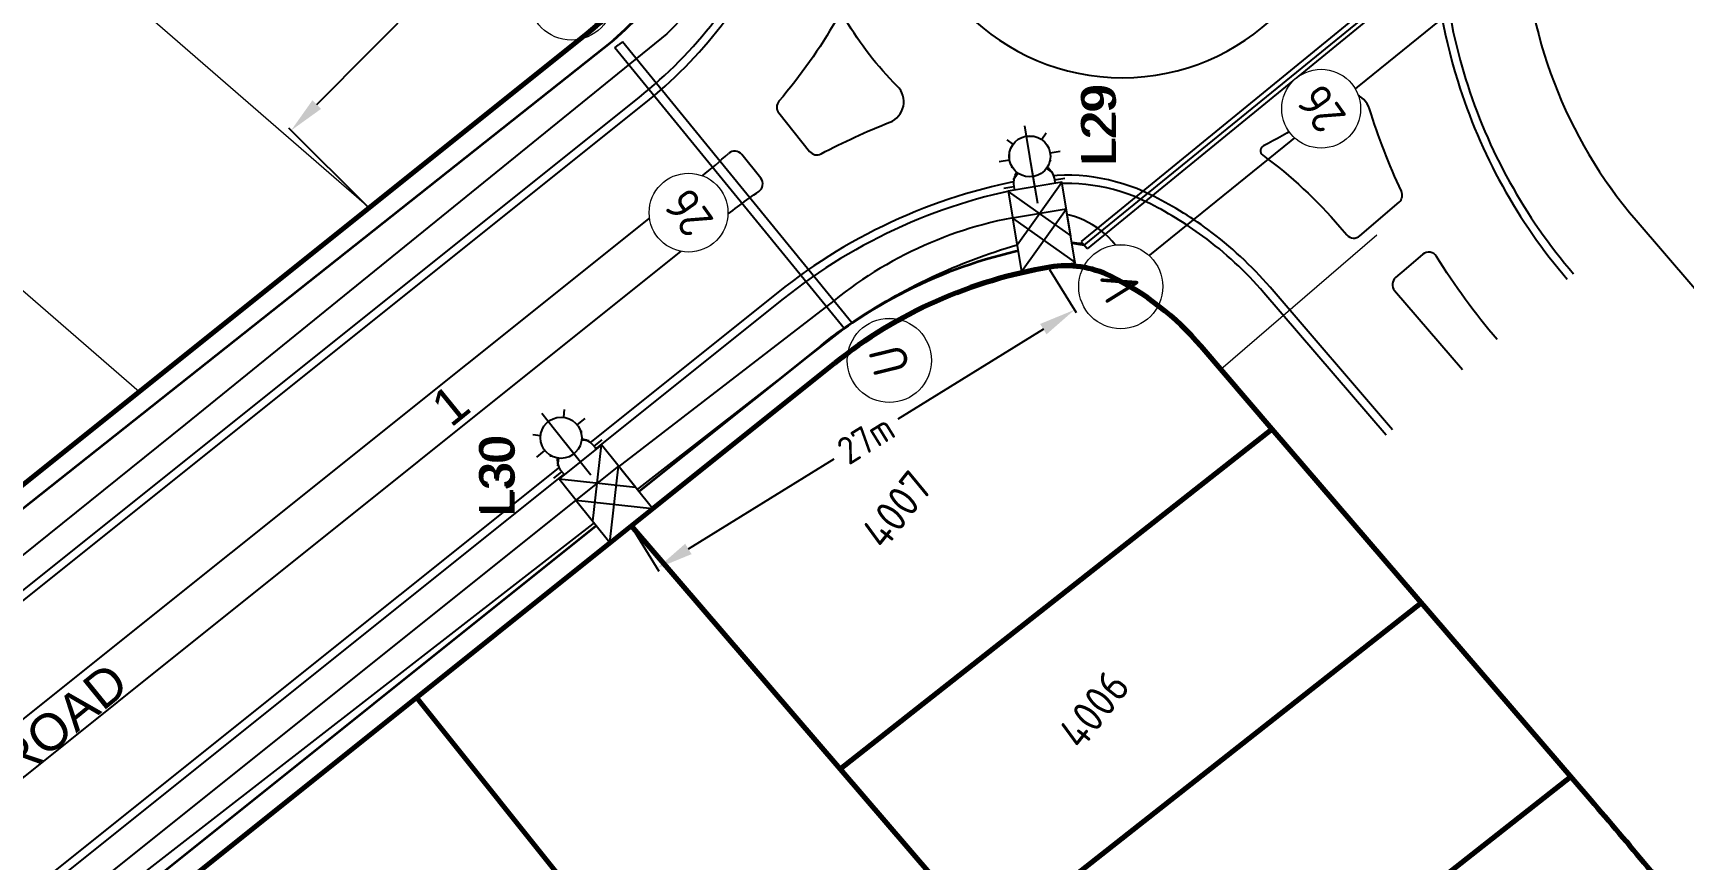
# Model space of a CAD drawing. Extents: x 294483 to 298631, y 6233899 to 6239242.
# Drawn here: x 296481 to 296571.1, y 6237020.1 to 6237065.2 of the extents above; entities that cross this region are included whole.
import ezdxf
from ezdxf.enums import TextEntityAlignment as Align

# ---------------------------------------------------------------- set-up
doc = ezdxf.new("R2010")
doc.units = 0
doc.header["$PDSIZE"] = -5
for name, color, linetype in [('_User Duct ID', 3, 'Continuous'), ('_USER_SITEPLAN', 7, 'Continuous'), ('_User_SLCP', 6, 'Continuous'), ('Duct_SP_NEW', 2, 'Continuous'), ('Equip_SP_SL_NEW', 2, 'Continuous'), ('Mains_HV_NEW_U72', 2, 'Continuous'), ('Mains_SL_NEW_C57', 2, 'Continuous'), ('Notes', 7, 'Continuous'), ('Notes_SP_NEW', 2, 'Continuous'), ('SupportsOH_SP_TR_HV_LV_SL_EXT', 7, 'Continuous'), ('SupportsUG_SP_LV_SL_NEW', 2, 'Continuous'), ('Trench_SP_NEW', 2, 'Continuous')]:
    doc.layers.add(name, color=color, linetype=linetype)
doc.layers.add('Cadastre Land Parcels_SP_EXT', color=9, linetype='Continuous', lineweight=5)
doc.styles.add('CDD_AN-ISOCP', font='isocp.shx')
doc.styles.add('iecARIAL', font='arial.ttf', dxfattribs={"height": 2})
doc.styles.add('ieISOCP', font='isocp.shx')
doc.styles.add('POLE_LABEL', font='arial.ttf')
doc.styles.add('SL_LABEL', font='arial.ttf')
doc.styles.get("Standard").update_dxf_attribs({"font": 'isocp.shx'})
doc.styles.add('XR-NA50613004-000-LOT_LAYOUT$0$CDD_AN-ISOCP', font='isocp.shx')
doc.linetypes.add('Cable 5', pattern='A,10,-1,["o",Standard,S=2,R=0,X=-1,Y=-0.7],-1e-05,["o",Standard,S=2,R=0,X=-0.2,Y=-0.7],-1.2', length=12.20001)
doc.linetypes.add('Cable New UG', pattern='A,7,-0.25,["x",Standard,S=2,R=0,X=0.2,Y=-0.8],-2.1', length=9.35)
doc.linetypes.add('IE Trench HV', pattern='A,7,-0.2,["/",Standard,S=3,R=0,X=0.6,Y=-1.4],-2.5', length=9.7)
doc.dimstyles.get("Standard").update_dxf_attribs({"dimtxt": 0.18, "dimasz": 0.18, "dimexe": 0.18, "dimexo": 0.0625, "dimgap": 0.09, "dimtad": 0, "dimtih": 1, "dimtoh": 1, "dimdec": 4, "dimzin": 0, "dimdsep": 46, "dimtxsty": 'Standard', "dimcen": 0.09, "dimadec": 0, "dimazin": 0, "dimtfac": 1, "dimtdec": 4, "dimtofl": 0, "dimtmove": 0, "dimatfit": 3, "dimfxl": 1, "dimtolj": 1, "dimtzin": 0, "dimarcsym": 0})

# ---------------------------------------------------------------- blocks, each defined once
blk = doc.blocks.new('DUCT_INDICATOR')
at = {"color": 7, "lineweight": 9}
blk.add_attdef('CODE', text='', height=1.8, dxfattribs=at).set_placement((-4.4, 4.91), align=Align.MIDDLE_CENTER)
at = {"color": 7, "linetype": 'Continuous'}
blk.add_wipeout([(0, 2.87), (-0.98, 2.7), (-1.6, 2.39), (-2.18, 1.88), (-2.67, 1.06), (-2.87, 0), (-2.74, -0.87), (-2.4, -1.58), (-1.97, -2.09), (-1.13, -2.64), (-0.48, -2.83), (0.75, -2.78), (1.67, -2.34), (2.39, -1.59), (2.69, -1), (2.84, -0.42), (2.87, 0), (2.82, 0.56), (2.68, 1.05), (2.49, 1.44), (2.19, 1.86), (1.81, 2.23), (1.32, 2.55), (0.85, 2.75)], dxfattribs=at)
at = {"color": 7, "lineweight": 18}
blk.add_circle((0, 0), 2.87, dxfattribs=at)
at = {"color": 7, "lineweight": 9, "flags": 1}
blk.add_attdef('Z', (0, 0), '', height=0.2, dxfattribs=at)
blk = doc.blocks.new('*U15')
blk.add_line((0, 0), (0, 0))
for tag, p, flags in [('Z', (0, 0), 1), ('OPERATED_BY', (0, -9.61), 9)]:
    blk.add_attdef(tag, p, '', height=0.2, dxfattribs=dict(flags=flags))
at = {"style": 'SL_LABEL', "flags": 9}
blk.add_attdef('STREET_CODE', text='', height=0.2, dxfattribs=at).set_placement((0, -0.2), align=Align.MIDDLE_LEFT)
for tag, height, flags, p in [('CONSTRUCTED_VOLTAGE', 0.2, 9, (0, -0.4)), ('CONTROL_TYPE', 0.2, 9, (0, -0.6)), ('LANTERN_PURPOSE', 0.2, 9, (0, -0.8)), ('LANTERN_TYPE', 0.2, 9, (0, -1)), ('NO_PHASES', 0.2, 9, (0, -1.2)), ('STATE', 0.2, 9, (0, -2)), ('OPERATING_VOLTAGE', 0.2, 9, (0, -1.4)), ('ORIENTATION', 0.2, 9, (0, -1.6)), ('OWNED_BY', 0.2, 9, (0, -1.8)), ('USAGE', 0.2, 9, (0, -2.2)), ('CEXIST', 0.2, 9, (0, -2.4)), ('LNUMBER', 2.5, 8, (1.2, -2.8)), ('CNEW', 0.2, 9, (0, -2.6)), ('CNUMBER', 0.2, 9, (0, -2.8)), ('CREMOVE', 0.2, 9, (0, -3)), ('CREPLACE', 0.2, 9, (0, -3.2)), ('LKINGHEIGHT', 0.2, 9, (0, -3.4)), ('LBRACKET', 0.2, 9, (0, -3.6)), ('LBRACKETVOCAB', 0.2, 9, (0, -3.8)), ('LCATEGORY', 0.2, 9, (0, -4)), ('LCHARGE1', 0.2, 9, (0, -4.2)), ('LCHARGE1PERCENT', 0.2, 9, (0, -4.4)), ('LCHARGE2', 0.2, 9, (0, -4.6)), ('LCHARGE2PERCENT', 0.2, 9, (0, -4.8)), ('LCHARGE3', 0.2, 9, (0, -5)), ('LCHARGE3PERCENT', 0.2, 9, (0, -5.2)), ('LEXIST', 0.2, 9, (0, -5.4)), ('LLAMP', 0.2, 9, (0, -5.6)), ('LLAMPVOCAB', 0.2, 9, (0, -5.8)), ('LMAST', 0.2, 9, (0, -6)), ('LMASTVOCAB', 0.2, 9, (0, -6.2)), ('LNEW', 0.2, 9, (0, -6.4)), ('LANTNUMBER', 0.2, 9, (0, -6.6)), ('LOUTREACH', 0.2, 9, (0, -7)), ('LOUTREACHVOCAB', 0.2, 9, (0, -7.2)), ('LRATECODE', 0.2, 9, (0, -7.4)), ('LREMOVE', 0.2, 9, (0, -7.6)), ('LREPLACE', 0.2, 9, (0, -7.8)), ('LTYPE', 0.2, 9, (0, -8)), ('LTYPEVOCAB', 0.2, 9, (0, -8.2)), ('LEGEND', 0.2, 9, (0, -8.4)), ('SUBURB', 0.2, 9, (0, -8.6)), ('STREETNAME', 0.2, 9, (0, -8.8)), ('LOCATION', 0.2, 9, (0, -9)), ('NOTES', 0.2, 9, (0, -9.2)), ('MAINTAINED_BY', 0.2, 9, (0, -9.86))]:
    blk.add_attdef(tag, text='', height=height, dxfattribs=dict(flags=flags)).set_placement(p, align=Align.MIDDLE_LEFT)
at = {"color": 82, "lineweight": 25, "true_color": 0x23df20}
blk.add_wipeout([(0, 5.72), (-0.43, 5.65), (-0.86, 5.45), (-1.18, 5.14), (-1.35, 4.86), (-1.5, 4.22), (-1.33, 3.53), (-1.06, 3.16), (-0.61, 2.85), (0, 2.72), (0.67, 2.87), (1.06, 3.16), (1.35, 3.57), (1.5, 4.22), (1.39, 4.77), (1.06, 5.28), (0.64, 5.58)], dxfattribs=at)
for p, q in [((0, 5.72), (0, 6.47)), ((-1.46, 5.68), (-1.06, 5.28)), ((1.46, 5.68), (1.06, 5.28)), ((-2.25, 4.22), (-1.5, 4.22)), ((1.5, 4.22), (2.25, 4.22)), ((-1.46, 2.76), (-1.06, 3.16)), ((0, 0), (0, 2.72)), ((1.46, 2.76), (1.06, 3.16))]:
    blk.add_line(p, q)
blk.add_circle((0, 4.22), 1.5)
blk = doc.blocks.new('COLUMN_NEW')
for tag, height, flags, p in [('ASSET_NUM', 2.5, 8, (2, 2)), ('Z', 0.2, 1, (1.5, -2.8)), ('LOCATION', 0.2, 9, (1.5, -2.2)), ('NOTES', 0.2, 9, (1.5, -2.4)), ('LABEL_ALIGNMENT', 0.2, 9, (1.5, -2.6))]:
    blk.add_attdef(tag, text='', height=height, dxfattribs=dict(flags=flags)).set_placement(p, align=Align.MIDDLE_LEFT)
blk.add_wipeout([(-1.485, -1.485), (1.485, -1.485), (1.485, 1.485), (-1.485, 1.485)])
at = {"lineweight": -3}
blk.add_lwpolyline([(-1.485, -1.485), (1.485, -1.485), (1.485, 1.485), (-1.485, 1.485)], close=True, dxfattribs=at)
at = {"style": 'POLE_LABEL', "flags": 9}
blk.add_attdef('STRUCTURE_PLANT_NUMBER', text='', height=0.2, dxfattribs=at).set_placement((1.5, 0.242), align=Align.MIDDLE_LEFT)
at = {"flags": 9}
for tag, p in [('STREET_CODE', (1.5, 0)), ('STATE', (1.5, -1)), ('COLUMN_TYPE', (1.5, -0.2)), ('OWNED_BY', (1.5, -0.4)), ('OPERATED_BY', (1.5, -0.6)), ('MAINTAINED_BY', (1.5, -0.8)), ('SUBURB', (1.5, -1.8)), ('USAGE', (1.5, -1.2)), ('LEGEND', (1.5, -1.4)), ('PARENT', (1.5, -1.6)), ('STREETNAME', (1.5, -2))]:
    blk.add_attdef(tag, text='', height=0.2, dxfattribs=at).set_placement(p, align=Align.MIDDLE_LEFT)
blk = doc.blocks.new('*U72')
blk.add_line((0, 0), (0, 0))
for tag, p, flags in [('Z', (0, 0), 1), ('OPERATED_BY', (0, -9.61), 9)]:
    blk.add_attdef(tag, p, '', height=0.2, dxfattribs=dict(flags=flags))
at = {"style": 'SL_LABEL', "flags": 9}
blk.add_attdef('STREET_CODE', text='', height=0.2, dxfattribs=at).set_placement((0, -0.2), align=Align.MIDDLE_LEFT)
for tag, height, flags, p in [('CONSTRUCTED_VOLTAGE', 0.2, 9, (0, -0.4)), ('CONTROL_TYPE', 0.2, 9, (0, -0.6)), ('LANTERN_PURPOSE', 0.2, 9, (0, -0.8)), ('LANTERN_TYPE', 0.2, 9, (0, -1)), ('NO_PHASES', 0.2, 9, (0, -1.2)), ('STATE', 0.2, 9, (0, -2)), ('OPERATING_VOLTAGE', 0.2, 9, (0, -1.4)), ('ORIENTATION', 0.2, 9, (0, -1.6)), ('OWNED_BY', 0.2, 9, (0, -1.8)), ('USAGE', 0.2, 9, (0, -2.2)), ('CEXIST', 0.2, 9, (0, -2.4)), ('LNUMBER', 2.5, 8, (1.2, -2.8)), ('CNEW', 0.2, 9, (0, -2.6)), ('CNUMBER', 0.2, 9, (0, -2.8)), ('CREMOVE', 0.2, 9, (0, -3)), ('CREPLACE', 0.2, 9, (0, -3.2)), ('LKINGHEIGHT', 0.2, 9, (0, -3.4)), ('LBRACKET', 0.2, 9, (0, -3.6)), ('LBRACKETVOCAB', 0.2, 9, (0, -3.8)), ('LCATEGORY', 0.2, 9, (0, -4)), ('LCHARGE1', 0.2, 9, (0, -4.2)), ('LCHARGE1PERCENT', 0.2, 9, (0, -4.4)), ('LCHARGE2', 0.2, 9, (0, -4.6)), ('LCHARGE2PERCENT', 0.2, 9, (0, -4.8)), ('LCHARGE3', 0.2, 9, (0, -5)), ('LCHARGE3PERCENT', 0.2, 9, (0, -5.2)), ('LEXIST', 0.2, 9, (0, -5.4)), ('LLAMP', 0.2, 9, (0, -5.6)), ('LLAMPVOCAB', 0.2, 9, (0, -5.8)), ('LMAST', 0.2, 9, (0, -6)), ('LMASTVOCAB', 0.2, 9, (0, -6.2)), ('LNEW', 0.2, 9, (0, -6.4)), ('LANTNUMBER', 0.2, 9, (0, -6.6)), ('LOUTREACH', 0.2, 9, (0, -7)), ('LOUTREACHVOCAB', 0.2, 9, (0, -7.2)), ('LRATECODE', 0.2, 9, (0, -7.4)), ('LREMOVE', 0.2, 9, (0, -7.6)), ('LREPLACE', 0.2, 9, (0, -7.8)), ('LTYPE', 0.2, 9, (0, -8)), ('LTYPEVOCAB', 0.2, 9, (0, -8.2)), ('LEGEND', 0.2, 9, (0, -8.4)), ('SUBURB', 0.2, 9, (0, -8.6)), ('STREETNAME', 0.2, 9, (0, -8.8)), ('LOCATION', 0.2, 9, (0, -9)), ('NOTES', 0.2, 9, (0, -9.2)), ('MAINTAINED_BY', 0.2, 9, (0, -9.86))]:
    blk.add_attdef(tag, text='', height=height, dxfattribs=dict(flags=flags)).set_placement(p, align=Align.MIDDLE_LEFT)
at = {"color": 82, "lineweight": 25, "true_color": 0x23df20}
blk.add_wipeout([(0, 5.72), (-0.43, 5.65), (-0.86, 5.45), (-1.18, 5.14), (-1.35, 4.86), (-1.5, 4.22), (-1.33, 3.53), (-1.06, 3.16), (-0.61, 2.85), (0, 2.72), (0.67, 2.87), (1.06, 3.16), (1.35, 3.57), (1.5, 4.22), (1.39, 4.77), (1.06, 5.28), (0.64, 5.58)], dxfattribs=at)
for p, q in [((0, 5.72), (0, 6.47)), ((-1.46, 5.68), (-1.06, 5.28)), ((1.46, 5.68), (1.06, 5.28)), ((-2.25, 4.22), (-1.5, 4.22)), ((1.5, 4.22), (2.25, 4.22)), ((-1.46, 2.76), (-1.06, 3.16)), ((0, 0), (0, 2.72)), ((1.46, 2.76), (1.06, 3.16))]:
    blk.add_line(p, q)
blk.add_circle((0, 4.22), 1.5)
blk = doc.blocks.new('*U74')
blk.add_line((0, 0), (0, 0))
for tag, p, flags in [('Z', (0, 0), 1), ('OPERATED_BY', (0, -9.61), 9)]:
    blk.add_attdef(tag, p, '', height=0.2, dxfattribs=dict(flags=flags))
at = {"style": 'SL_LABEL', "flags": 9}
blk.add_attdef('STREET_CODE', text='', height=0.2, dxfattribs=at).set_placement((0, -0.2), align=Align.MIDDLE_LEFT)
for tag, height, flags, p in [('CONSTRUCTED_VOLTAGE', 0.2, 9, (0, -0.4)), ('CONTROL_TYPE', 0.2, 9, (0, -0.6)), ('LANTERN_PURPOSE', 0.2, 9, (0, -0.8)), ('LANTERN_TYPE', 0.2, 9, (0, -1)), ('NO_PHASES', 0.2, 9, (0, -1.2)), ('STATE', 0.2, 9, (0, -2)), ('OPERATING_VOLTAGE', 0.2, 9, (0, -1.4)), ('ORIENTATION', 0.2, 9, (0, -1.6)), ('OWNED_BY', 0.2, 9, (0, -1.8)), ('USAGE', 0.2, 9, (0, -2.2)), ('CEXIST', 0.2, 9, (0, -2.4)), ('LNUMBER', 2.5, 8, (1.2, -2.8)), ('CNEW', 0.2, 9, (0, -2.6)), ('CNUMBER', 0.2, 9, (0, -2.8)), ('CREMOVE', 0.2, 9, (0, -3)), ('CREPLACE', 0.2, 9, (0, -3.2)), ('LKINGHEIGHT', 0.2, 9, (0, -3.4)), ('LBRACKET', 0.2, 9, (0, -3.6)), ('LBRACKETVOCAB', 0.2, 9, (0, -3.8)), ('LCATEGORY', 0.2, 9, (0, -4)), ('LCHARGE1', 0.2, 9, (0, -4.2)), ('LCHARGE1PERCENT', 0.2, 9, (0, -4.4)), ('LCHARGE2', 0.2, 9, (0, -4.6)), ('LCHARGE2PERCENT', 0.2, 9, (0, -4.8)), ('LCHARGE3', 0.2, 9, (0, -5)), ('LCHARGE3PERCENT', 0.2, 9, (0, -5.2)), ('LEXIST', 0.2, 9, (0, -5.4)), ('LLAMP', 0.2, 9, (0, -5.6)), ('LLAMPVOCAB', 0.2, 9, (0, -5.8)), ('LMAST', 0.2, 9, (0, -6)), ('LMASTVOCAB', 0.2, 9, (0, -6.2)), ('LNEW', 0.2, 9, (0, -6.4)), ('LANTNUMBER', 0.2, 9, (0, -6.6)), ('LOUTREACH', 0.2, 9, (0, -7)), ('LOUTREACHVOCAB', 0.2, 9, (0, -7.2)), ('LRATECODE', 0.2, 9, (0, -7.4)), ('LREMOVE', 0.2, 9, (0, -7.6)), ('LREPLACE', 0.2, 9, (0, -7.8)), ('LTYPE', 0.2, 9, (0, -8)), ('LTYPEVOCAB', 0.2, 9, (0, -8.2)), ('LEGEND', 0.2, 9, (0, -8.4)), ('SUBURB', 0.2, 9, (0, -8.6)), ('STREETNAME', 0.2, 9, (0, -8.8)), ('LOCATION', 0.2, 9, (0, -9)), ('NOTES', 0.2, 9, (0, -9.2)), ('MAINTAINED_BY', 0.2, 9, (0, -9.86))]:
    blk.add_attdef(tag, text='', height=height, dxfattribs=dict(flags=flags)).set_placement(p, align=Align.MIDDLE_LEFT)
at = {"color": 82, "lineweight": 25, "true_color": 0x23df20}
blk.add_wipeout([(0, 5.72), (-0.43, 5.65), (-0.86, 5.45), (-1.18, 5.14), (-1.35, 4.86), (-1.5, 4.22), (-1.33, 3.53), (-1.06, 3.16), (-0.61, 2.85), (0, 2.72), (0.67, 2.87), (1.06, 3.16), (1.35, 3.57), (1.5, 4.22), (1.39, 4.77), (1.06, 5.28), (0.64, 5.58)], dxfattribs=at)
for p, q in [((0, 5.72), (0, 6.47)), ((-1.46, 5.68), (-1.06, 5.28)), ((1.46, 5.68), (1.06, 5.28)), ((-2.25, 4.22), (-1.5, 4.22)), ((1.5, 4.22), (2.25, 4.22)), ((-1.46, 2.76), (-1.06, 3.16)), ((0, 0), (0, 2.72)), ((1.46, 2.76), (1.06, 3.16))]:
    blk.add_line(p, q)
blk.add_circle((0, 4.22), 1.5)
blk = doc.blocks.new('*D235')
at = {"layer": 'Defpoints', "color": 0, "lineweight": 0, "transparency": 16777216}
for p in [(296513.256, 6237078.226), (296517.557, 6237073.961), (296499.366, 6237055.616)]:
    blk.add_point(p, dxfattribs=at)
at = {"layer": 'Notes', "color": 0, "lineweight": -2, "transparency": 16777216}
for p, q in [((296517.513, 6237074.005), (296513.128, 6237078.353)), ((296511.848, 6237076.806), (296505.601, 6237070.507)), ((296496.473, 6237061.302), (296502.719, 6237067.601)), ((296499.321, 6237055.66), (296494.937, 6237060.008))]:
    blk.add_line(p, q, dxfattribs=at)
at = {"layer": 'Notes', "color": 0, "lineweight": 0, "transparency": 16777216}
for points in [[(296511.611, 6237077.041), (296512.084, 6237076.571), (296513.256, 6237078.226)], [(296496.236, 6237061.537), (296496.709, 6237061.067), (296495.064, 6237059.882)]]:
    blk.add_solid(points, dxfattribs=at)
at = {"layer": 'Notes', "color": 0, "transparency": 16777216, "insert": (296504.16, 6237069.054), "char_height": 1.5, "attachment_point": 5, "rotation": 45.2392}
blk.add_mtext('\\A1;26m', dxfattribs=at)
blk = doc.blocks.new('*D236')
at = {"layer": 'Defpoints', "color": 0, "lineweight": 0, "transparency": 16777216}
for p in [(296536.456, 6237052.35), (296537.854, 6237050.092), (296513.668, 6237038.244)]:
    blk.add_point(p, dxfattribs=at)
at = {"layer": 'Notes', "color": 0, "lineweight": -2, "transparency": 16777216}
for p, q in [((296536.489, 6237052.297), (296537.948, 6237049.939)), ((296536.153, 6237049.039), (296528.199, 6237044.116)), ((296516.766, 6237037.038), (296524.72, 6237041.962)), ((296513.701, 6237038.191), (296515.16, 6237035.833))]:
    blk.add_line(p, q, dxfattribs=at)
at = {"layer": 'Notes', "color": 0, "lineweight": 0, "transparency": 16777216}
for points in [[(296535.978, 6237049.323), (296536.328, 6237048.756), (296537.854, 6237050.092)], [(296516.591, 6237037.322), (296516.941, 6237036.755), (296515.065, 6237035.986)]]:
    blk.add_solid(points, dxfattribs=at)
at = {"layer": 'Notes', "color": 0, "transparency": 16777216, "insert": (296526.459, 6237043.039), "char_height": 1.5, "attachment_point": 5, "rotation": 31.75798}
blk.add_mtext('\\A1;27m', dxfattribs=at)

msp = doc.modelspace()

# ---------------------------------------------------------------- linework, layer by layer
at = {"layer": 'Cadastre Land Parcels_SP_EXT'}
for p, q in [((296544.76407, 6237048.11452), (296551.46156, 6237040.32171)), ((296513.64136, 6237038.30052), (296524.74977, 6237047.18052)), ((296458.89, 6236994.5326), (296513.64136, 6237038.30052))]:
    msp.add_line(p, q, dxfattribs=at)
at = {"layer": 'Duct_SP_NEW'}
for p, q in [((296512.75666, 6237064.40036), (296512.95799, 6237064.56488)), ((296525.28967, 6237049.06219), (296512.75666, 6237064.40036)), ((296513.15933, 6237064.72939), (296512.95799, 6237064.56488)), ((296525.69234, 6237049.39121), (296513.15933, 6237064.72939)), ((296525.28967, 6237049.06219), (296525.491, 6237049.2267)), ((296525.69234, 6237049.39121), (296525.491, 6237049.2267))]:
    msp.add_line(p, q, dxfattribs=at)
at = {"layer": 'Mains_HV_NEW_U72', "color": 10, "linetype": 'Cable New UG', "ltscale": 0.75, "flags": 128}
msp.add_lwpolyline([(296438.14623, 6236821.03112), (296438.14623, 6236821.03112), (296427.83879, 6236794.56024), (296427.83879, 6236794.56024), (296407.77228, 6236795.18704), (296403.81296, 6236803.76998, -0.05031578), (296437.98943, 6236863.26379), (296425.69102, 6236871.15594), (296424.1553, 6236880.37949), (296384.11052, 6236908.83828), (296377.87732, 6236908.03257), (296391.82564, 6236926.75584), (296391.83243, 6236930.22764), (296467.05043, 6237003.85133), (296525.69234, 6237049.39121, -0.07848143), (296534.71668, 6237053.64081, -0.09539802), (296538.37598, 6237053.62302), (296568.04955, 6237077.78022), (296543.40511, 6237109.21311), (296518.00278, 6237086.834), (296506.17473, 6237098.32044)], format="xyb", dxfattribs=at)
at = {"layer": 'Mains_SL_NEW_C57', "color": 2, "linetype": 'Cable 5', "ltscale": 0.5, "elevation": 12, "flags": 128}
for points in [[(296560.81324, 6237076.48071), (296561.49421, 6237068.89207), (296541.096, 6237052.3838), (296539.90903, 6237053.85047, 0.24763847), (296535.93595, 6237055.35156)], [(296520.46067, 6237073.52197, -0.14013285), (296515.58438, 6237065.16133), (296489.29273, 6237043.84448), (296436.19798, 6237001.1472, 0.044848), (296396.45053, 6236963.04887, 0.05675932), (296342.44768, 6236891.61321), (296325.02173, 6236860.40955), (296306.34047, 6236818.52318), (296294.83664, 6236813.90097, 0.05616407), (296271.41304, 6236821.48532)], [(296535.94361, 6237055.34668, 0.14019893), (296524.71105, 6237050.59213), (296511.78051, 6237040.63098), (296472.73349, 6237009.41692), (296433.89012, 6236977.01928), (296390.69238, 6236931.17922), (296392.39764, 6236918.69046)]]:
    msp.add_lwpolyline(points, format="xyb", dxfattribs=at)
at = {"layer": 'Notes', "lineweight": 9}
for p, q in [((296472.2489, 6237079.18555), (296499.3392, 6237055.67301)), ((296486.76144, 6237045.61843), (296461.8676, 6237067.22459)), ((296545.84175, 6237046.86179), (296554.37368, 6237054.19451))]:
    msp.add_line(p, q, dxfattribs=at)
at = {"layer": 'Notes', "color": 254, "true_color": 0xd1d1d1}
for p, q in [((296457.17297, 6237016.2045), (296514.07255, 6237061.68974)), ((296457.45396, 6237015.853), (296514.35353, 6237061.33824)), ((296517.50678, 6237057.39368), (296451.08492, 6237004.29635)), ((296521.6589, 6237051.04701), (296455.561, 6236998.20867)), ((296521.93988, 6237050.69551), (296455.84198, 6236997.85717)), ((296554.87433, 6237043.2548), (296548.19244, 6237051.02945)), ((296554.87433, 6237043.2548), (296548.19244, 6237051.02945)), ((296555.2156, 6237043.5481), (296548.53389, 6237051.32256))]:
    msp.add_line(p, q, dxfattribs=at)
at = {"layer": 'Notes'}
for p, q in [((296568.52558, 6237054.98813), (296584.60422, 6237036.27995)), ((296544.76407, 6237048.11452), (296551.46156, 6237040.32171)), ((296566.05661, 6237023.34092), (296544.76583, 6237048.11367)), ((296525.05242, 6237025.02327), (296548.65865, 6237043.5842)), ((296533.20765, 6237015.53431), (296556.81432, 6237034.09473)), ((296541.36288, 6237006.04534), (296564.96955, 6237024.60576))]:
    msp.add_line(p, q, dxfattribs=at)
at = {"layer": 'Notes', "lineweight": 70}
for p, q in [((296548.65865, 6237043.5842), (296544.76583, 6237048.11367)), ((296525.05242, 6237025.02327), (296548.65865, 6237043.5842)), ((296566.05661, 6237023.34092), (296548.65865, 6237043.5842)), ((296533.20765, 6237015.53431), (296556.81432, 6237034.09473)), ((296501.92486, 6237028.93442), (296520.65706, 6237005.50144)), ((296541.36288, 6237006.04534), (296564.96955, 6237024.60576))]:
    msp.add_line(p, q, dxfattribs=at)
at = {"layer": 'Notes', "color": 254, "true_color": 0xd1d1d1}
for points in [[(296514.07255, 6237061.68974, 0.11832036), (296521.23491, 6237070.90161, 0.21054468), (296521.31802, 6237078.96549, 0.11329871), (296514.7245, 6237088.00191)], [(296514.35353, 6237061.33824, 0.11832036), (296521.64482, 6237070.71593, 0.21054468), (296521.73166, 6237079.14268, 0.11329871), (296515.01946, 6237088.34176, 0.11329871)], [(296528.46927, 6237074.76211, 1), (296552.46927, 6237074.76211, 1), (296528.46927, 6237074.76211)], [(296566.34229, 6237086.76669, 0.15226062), (296557.86092, 6237074.21454, 0.0781886), (296557.42061, 6237070.9961, 0.07040426), (296558.78572, 6237062.57306, 0.06981465)], [(296566.62328, 6237086.41519, 0.15226062), (296558.29187, 6237074.08499, 0.0781886), (296557.87052, 6237071.00514, 0.07040426), (296559.21546, 6237062.70658, 0.06979882)], [(296558.78572, 6237062.57306, 0.10253268), (296564.77137, 6237051.76075)], [(296559.21546, 6237062.70658, 0.10253268), (296565.11265, 6237052.05406)], [(296552.3518, 6237054.62814), (296552.73405, 6237054.18243, 0.41452059), (296553.43949, 6237054.12873), (296555.58344, 6237055.97134, 0.33653036), (296555.71042, 6237056.56245, -0.034115), (296553.96314, 6237061.07466, 0.54331504), (296552.0248, 6237061.61979, -0.06633621), (296548.18002, 6237059.0524, 0.56276021), (296548.13426, 6237058.54156, -0.05653059), (296552.34802, 6237054.63249)], [(296545.13886, 6237054.47584, 0.04499408), (296541.99797, 6237056.38014, 0.15605346), (296535.6973, 6237057.3034, 0.12826162), (296521.6589, 6237051.04701)], [(296544.87194, 6237054.11355, 0.04499408), (296541.80017, 6237055.97595, 0.15605346), (296535.77082, 6237056.85945, 0.12826162), (296521.93988, 6237050.69551)], [(296548.53389, 6237051.32256, 0.05682729), (296545.13886, 6237054.47584, 0.05653059)], [(296548.19244, 6237051.02945, 0.05683061), (296544.87194, 6237054.11354, 0.05653059)]]:
    msp.add_lwpolyline(points, format="xyb", dxfattribs=at)
at = {"layer": 'Notes', "flags": 128}
for points in [[(296511.26272, 6237065.20468, 0.11832036), (296517.13586, 6237072.75842, 0.21054468), (296517.18156, 6237077.19355, 0.11329871), (296511.77489, 6237084.60341, 0.11329871)], [(296569.43311, 6237082.90025, 0.15226062), (296562.60135, 6237072.78948, 0.0781886), (296562.36961, 6237071.09556, 0.17419441), (296568.52542, 6237054.98715, 0.17419441)], [(296569.43311, 6237082.90025, 0.15226062), (296562.60135, 6237072.78948, 0.0781886), (296562.36961, 6237071.09556, 0.17419441), (296568.52542, 6237054.98715, 0.17419441)]]:
    msp.add_lwpolyline(points, format="xyb", dxfattribs=at)
at = {"layer": 'Notes', "color": 254, "true_color": 0xd1d1d1, "flags": 128}
for points in [[(296524.01338, 6237058.61118, -0.02912881), (296527.76958, 6237060.3348, 0.54331504), (296528.17638, 6237062.30682, -0.06567317), (296525.36702, 6237065.92066, 0.57473691), (296524.84858, 6237065.91956, -0.0446251), (296521.71551, 6237061.4804, 0.35885263), (296521.70616, 6237060.84465), (296523.3882, 6237058.7405, 0.36074967), (296524.01338, 6237058.61118)], [(296518.55946, 6237055.03449, -0.01796878), (296520.61072, 6237056.55061, 0.43600001), (296520.71872, 6237057.27532), (296519.68317, 6237058.57074)], [(296560.94148, 6237048.46918, -0.0396444), (296557.6269, 6237053.0085, 0.46143545), (296556.87512, 6237053.12574), (296555.96412, 6237052.34278)], [(296555.96412, 6237052.34278), (296555.3917, 6237051.85082, 0.41390661), (296555.33806, 6237051.14612), (296559.03736, 6237046.83269)]]:
    msp.add_lwpolyline(points, format="xyb", dxfattribs=at)
at = {"layer": 'Notes', "flags": 128}
for points in [[(296499.3392, 6237055.67301), (296511.26276, 6237065.20463)], [(296454.79848, 6237020.06745), (296499.3392, 6237055.67301)]]:
    msp.add_lwpolyline(points, dxfattribs=at)
at = {"layer": 'Notes', "color": 254, "true_color": 0xd1d1d1}
msp.add_lwpolyline([(296452.64594, 6237002.3436), (296518.55946, 6237055.03449)], dxfattribs=at)
at = {"layer": 'Notes'}
msp.add_lwpolyline([(296544.76409, 6237048.11452, 0.10178363), (296539.82215, 6237051.93399, 0.15605346), (296536.50601, 6237052.41991, 0.12826162), (296524.74972, 6237047.18056, 0.12826162)], format="xyb", dxfattribs=at)
for centre, radius, start, end in [((296587.86463, 6237071.60894), 25.5, 181.1513794, 220.6771945), ((296533.01073, 6237038.01082), 15.5, 40.6771983, 63.9353456), ((296347.07048, 6236835.13455), 288.75, 38.7746539, 40.6772222)]:
    msp.add_arc(centre, radius, start, end, dxfattribs=at)
at = {"layer": 'Notes', "color": 254, "true_color": 0xd1d1d1}
for centre, radius, start, end in [((296519.29262, 6237058.25854), 0.5, 38.6386676, 132.2172199), ((296498.46238, 6237081.21722), 30.5, 308.638639, 312.21722)]:
    msp.add_arc(centre, radius, start, end, dxfattribs=at)
at = {"layer": 'Notes', "lineweight": 70}
msp.add_arc((296347.07048, 6236835.13455), 288.75, 38.7746539, 40.6772222, dxfattribs=at)
at = {"layer": 'Trench_SP_NEW', "color": 10, "linetype": 'IE Trench HV', "lineweight": 35, "ltscale": 0.35}
for p, q in [((296512.89207, 6237039.23784), (296524.02886, 6237048.14221)), ((296458.14071, 6236995.46992), (296512.89207, 6237039.23784))]:
    msp.add_line(p, q, dxfattribs=at)
at = {"layer": 'Trench_SP_NEW', "color": 10, "linetype": 'IE Trench HV', "lineweight": 35, "ltscale": 0.35, "flags": 128}
for points in [[(296512.67316, 6237064.81772, 0.10828179), (296518.22894, 6237072.26327, 0.21054468), (296518.28462, 6237077.66607, 0.11329871), (296512.56145, 6237085.50968, 0.11329871)], [(296525.491, 6237049.2267, 0.0348107), (296524.00043, 6237048.11788)]]:
    msp.add_lwpolyline(points, format="xyb", dxfattribs=at)
msp.add_lwpolyline([(296454.6777, 6237018.87355), (296454.6777, 6237018.87355), (296454.6777, 6237018.87355), (296512.67316, 6237064.81772)], dxfattribs=at)
at = {"layer": 'Trench_SP_NEW', "color": 10, "linetype": 'IE Trench HV', "lineweight": 35, "ltscale": 0.35}
msp.add_lwpolyline([(296538.37598, 6237053.62302, 0.15605346), (296536.30996, 6237053.60379, 0.12826162), (296524.00043, 6237048.11788)], format="xyb", dxfattribs=at)

# ---------------------------------------------------------------- texts
at = {"layer": 'Notes'}
for s, height, rotation, style, p in [('ROAD                             1', 2, 39.1436224, 'iecARIAL', (296480.07709, 6237024.31885)), ('4007', 1.75, 51.6841667, 'CDD_AN-ISOCP', (296527.45936, 6237036.91379)), ('4007', 1.75, 51.6841667, 'XR-NA50613004-000-LOT_LAYOUT$0$CDD_AN-ISOCP', (296527.45936, 6237036.91379)), ('4006', 1.75, 51.6841667, 'CDD_AN-ISOCP', (296538.21167, 6237025.98883)), ('4006', 1.75, 51.6841667, 'XR-NA50613004-000-LOT_LAYOUT$0$CDD_AN-ISOCP', (296538.21167, 6237025.98883))]:
    msp.add_text(s, height=height, rotation=rotation, dxfattribs=dict(at, style=style)).set_placement(p)

# ---------------------------------------------------------------- dimensions: what is measured, and where the dimension line sits
dim = msp.add_aligned_dim(p1=(296499.36555, 6237055.6163), p2=(296517.55728, 6237073.96055), distance=6.05754, text='26m', dimstyle='Standard', override={"dimtxt": 1.5, "dimasz": 2, "dimgap": 0.5, "dimtih": 0}, dxfattribs=at)
dim.commit()
dim.dimension.update_dxf_attribs({"geometry": '*D235', "text_midpoint": (296504.16024, 6237069.05383)})

# ---------------------------------------------------------------- next in the draw order: block references
at = {"layer": '_User Duct ID'}
ref = msp.add_blockref('DUCT_INDICATOR', (296510.37415, 6237067.11674), dxfattribs=dict(at, xscale=0.8, yscale=0.8, zscale=0.8, rotation=103.8615259150568))
ref.add_attrib('CODE', 'C1', dxfattribs={"layer": '0', "height": 2, "rotation": 103.8615259}).set_placement((296510.37415, 6237067.11674), align=Align.MIDDLE_CENTER)
at = {"layer": 'Equip_SP_SL_NEW', "linetype": 'Continuous'}
ref = msp.add_blockref('*U15', (296536.1814, 6237053.88699, 24), dxfattribs=dict(at, xscale=0.7500000000000002, yscale=0.7500000000000002, zscale=0.7500000000000002, rotation=9.513776157043631))
ref.add_attrib('ASSET_NUM', 'L29', dxfattribs={"layer": 'SupportsOH_SP_TR_HV_LV_SL_EXT', "height": 1.875, "rotation": 90, "style": 'SL_LABEL'}).set_placement((296539.14666, 6237058.07149, 24), align=Align.MIDDLE_LEFT)
ref = msp.add_blockref('*U15', (296512.71494, 6237039.47679, 12), dxfattribs=dict(at, xscale=0.7500000000000001, yscale=0.7500000000000001, zscale=0.7500000000000001, rotation=38.60268404966056))
ref.add_attrib('ASSET_NUM', 'L30', dxfattribs={"layer": 'SupportsOH_SP_TR_HV_LV_SL_EXT', "height": 1.875, "rotation": 90, "style": 'SL_LABEL'}).set_placement((296506.34355, 6237038.77901, 12), align=Align.MIDDLE_LEFT)
at = {"layer": 'Notes_SP_NEW', "color": 7, "lineweight": 15, "ltscale": 0.5}
ref = msp.add_blockref('DUCT_INDICATOR', (296516.77621, 6237055.39817), dxfattribs=dict(at, xscale=0.7499999999999999, yscale=0.7499999999999999, rotation=125.4457753592391))
ref.add_attrib('CODE', '26', dxfattribs={"color": 7, "height": 1.875, "rotation": 125.4457754, "style": 'ieISOCP'}).set_placement((296516.77621, 6237055.39817), align=Align.MIDDLE_CENTER)

# ---------------------------------------------------------------- next in the draw order: linework, layer by layer
at = {"layer": 'Duct_SP_NEW'}
for p in [(296538.21149, 6237053.82437), (296538.54047, 6237053.42167)]:
    msp.add_line(p, (296538.37598, 6237053.62302), dxfattribs=at)
at = {"layer": 'Notes', "lineweight": 70}
msp.add_arc((296498.46238, 6237081.21722), 20.5, 308.6386676, 335.6302058, dxfattribs=at)

# ---------------------------------------------------------------- next in the draw order: block references
at = {"layer": '_User_SLCP', "color": 0, "lineweight": 15}
ref = msp.add_blockref('*U74', (296535.93576, 6237055.35109, 24), dxfattribs=dict(at, xscale=0.7500000000000002, yscale=0.7500000000000002, zscale=0.7500000000000002, rotation=9.513776157043631))
ref.add_attrib('ASSET_NUM', 'L29', dxfattribs={"layer": 'SupportsOH_SP_TR_HV_LV_SL_EXT', "height": 1.875, "rotation": 90, "style": 'SL_LABEL'}).set_placement((296539.17831, 6237057.92577, 24), align=Align.MIDDLE_LEFT)
ref = msp.add_blockref('*U72', (296511.78797, 6237040.63679, 12), dxfattribs=dict(at, xscale=0.7500000000000001, yscale=0.7500000000000001, zscale=0.7500000000000001, rotation=38.60268404966056))
ref.add_attrib('ASSET_NUM', 'L30', dxfattribs={"layer": 'SupportsOH_SP_TR_HV_LV_SL_EXT', "height": 1.875, "rotation": 90, "style": 'SL_LABEL'}).set_placement((296506.26994, 6237038.88796, 12), align=Align.MIDDLE_LEFT)

# ---------------------------------------------------------------- next in the draw order: linework, layer by layer
at = {"layer": 'Duct_SP_NEW'}
for p, q in [((296561.48948, 6237072.84133), (296538.21149, 6237053.82437)), ((296561.81847, 6237072.43863), (296538.54047, 6237053.42167))]:
    msp.add_line(p, q, dxfattribs=at)

# ---------------------------------------------------------------- next in the draw order: block references
at = {"layer": '_User_SLCP', "color": 0, "lineweight": 15}
for p, rotation in [((296535.93576, 6237055.35109, 24), 9.51377615704367), ((296511.78797, 6237040.63679, 12), 38.60268404966059)]:
    msp.add_blockref('COLUMN_NEW', p, dxfattribs=dict(at, rotation=rotation))

# ---------------------------------------------------------------- next in the draw order: linework, layer by layer
at = {"layer": '_User_SLCP', "color": 7, "ltscale": 0.5, "flags": 128}
for points in [[(296535.59862, 6237057.36139), (296535.22673, 6237059.58044)], [(296510.5162, 6237042.22976), (296509.11221, 6237043.98797)]]:
    msp.add_lwpolyline(points, dxfattribs=at)

# ---------------------------------------------------------------- next in the draw order: block references
at = {"layer": 'Notes_SP_NEW', "color": 7, "lineweight": 15, "ltscale": 0.5}
ref = msp.add_blockref('DUCT_INDICATOR', (296551.3266, 6237061.07418, 12), dxfattribs=dict(at, xscale=0.7499999999999999, yscale=0.7499999999999999, rotation=125.4457753592391))
ref.add_attrib('CODE', '26', dxfattribs={"color": 7, "height": 1.875, "rotation": 125.4457754, "style": 'ieISOCP'}).set_placement((296551.3266, 6237061.07418, 12), align=Align.MIDDLE_CENTER)
at = {"layer": 'SupportsUG_SP_LV_SL_NEW'}
for p, rotation in [((296536.1814, 6237053.88699, 24), 9.513776157043669), ((296512.71494, 6237039.47679, 12), 38.60268404966059)]:
    msp.add_blockref('COLUMN_NEW', p, dxfattribs=dict(at, rotation=rotation))

# ---------------------------------------------------------------- next in the draw order: linework, layer by layer
at = {"layer": '_USER_SITEPLAN', "color": 7, "ltscale": 0.5, "flags": 128}
for points, elevation in [([(296535.844, 6237055.89724), (296535.47211, 6237058.1163)], 12), ([(296534.47248, 6237055.09791), (296537.89135, 6237052.66829)], 24), ([(296534.96227, 6237052.17696), (296537.40027, 6237055.59697)], 24), ([(296512.48094, 6237037.38976), (296512.94841, 6237041.5634)], 12), ([(296510.62738, 6237039.71037), (296514.80197, 6237039.24279)], 12)]:
    msp.add_lwpolyline(points, dxfattribs=dict(at, elevation=elevation))
msp.add_lwpolyline([(296511.44264, 6237041.06934), (296510.03865, 6237042.82755)], dxfattribs=at)
at = {"layer": '_User_SLCP', "color": 7, "ltscale": 0.5, "elevation": 12, "flags": 128}
for points in [[(296534.71689, 6237053.64111), (296537.15489, 6237057.06111)], [(296534.22711, 6237056.56206), (296537.64597, 6237054.13243)], [(296511.5545, 6237038.55017), (296512.02197, 6237042.72382)], [(296509.70094, 6237040.87079), (296513.87553, 6237040.40321)]]:
    msp.add_lwpolyline(points, dxfattribs=at)
at = {"layer": 'Notes', "lineweight": 70}
for p, q in [((296454.79848, 6237020.06745), (296511.26272, 6237065.20468)), ((296513.64136, 6237038.30052), (296533.20765, 6237015.53431))]:
    msp.add_line(p, q, dxfattribs=at)
at = {"layer": 'Notes'}
for p, q in [((296458.65196, 6236994.34245), (296524.74973, 6237047.18058)), ((296513.64136, 6237038.30052), (296524.74977, 6237047.18052)), ((296458.89, 6236994.5326), (296513.64136, 6237038.30052)), ((296513.64136, 6237038.30052), (296533.20765, 6237015.53431))]:
    msp.add_line(p, q, dxfattribs=at)
msp.add_lwpolyline([(296544.76409, 6237048.11452, 0.10178363), (296539.82215, 6237051.93399, 0.15605346), (296536.50601, 6237052.41991, 0.12826162), (296524.74972, 6237047.18056, 0.12826162)], format="xyb", dxfattribs=at)
for centre, radius, start, end in [((296540.67209, 6237027.26253), 25.5, 99.4028913, 128.638612), ((296537.40458, 6237046.99381), 5.5, 63.9353456, 99.4028913)]:
    msp.add_arc(centre, radius, start, end, dxfattribs=at)

# ---------------------------------------------------------------- next in the draw order: dimensions: what is measured, and where the dimension line sits
dim = msp.add_aligned_dim(p1=(296513.66771, 6237038.24381), p2=(296536.45587, 6237052.34994), distance=-2.65557, text='27m', dimstyle='Standard', override={"dimtxt": 1.5, "dimasz": 2, "dimgap": 0.5, "dimtih": 0}, dxfattribs=at)
dim.commit()
dim.dimension.update_dxf_attribs({"geometry": '*D236', "text_midpoint": (296526.4595, 6237043.0389)})

# ---------------------------------------------------------------- next in the draw order: block references
at = {"layer": '_User Duct ID'}
ref = msp.add_blockref('DUCT_INDICATOR', (296540.3803, 6237051.36), dxfattribs=dict(at, xscale=0.8, yscale=0.8, zscale=0.8, rotation=103.8615259150568))
ref.add_attrib('CODE', 'V', dxfattribs={"layer": '0', "height": 2, "rotation": 103.8615259}).set_placement((296540.3803, 6237051.36), align=Align.MIDDLE_CENTER)
ref = msp.add_blockref('DUCT_INDICATOR', (296527.74191, 6237047.33321), dxfattribs=dict(at, xscale=0.8, yscale=0.8, zscale=0.8, rotation=103.8615259150568))
ref.add_attrib('CODE', 'U', dxfattribs={"layer": '0', "height": 2, "rotation": 103.8615259}).set_placement((296527.74191, 6237047.33321), align=Align.MIDDLE_CENTER)

# ---------------------------------------------------------------- next in the draw order: linework, layer by layer
at = {"layer": 'Notes', "lineweight": 70}
msp.add_line((296458.65196, 6236994.34245), (296524.74973, 6237047.18058), dxfattribs=at)
for centre, radius, start, end in [((296540.67209, 6237027.26253), 25.5, 99.4028913, 128.638612), ((296537.40458, 6237046.99381), 5.5, 63.9353456, 99.4028913), ((296533.01073, 6237038.01082), 15.5, 40.6771983, 63.9353456)]:
    msp.add_arc(centre, radius, start, end, dxfattribs=at)

doc.saveas('drawing.dxf')
